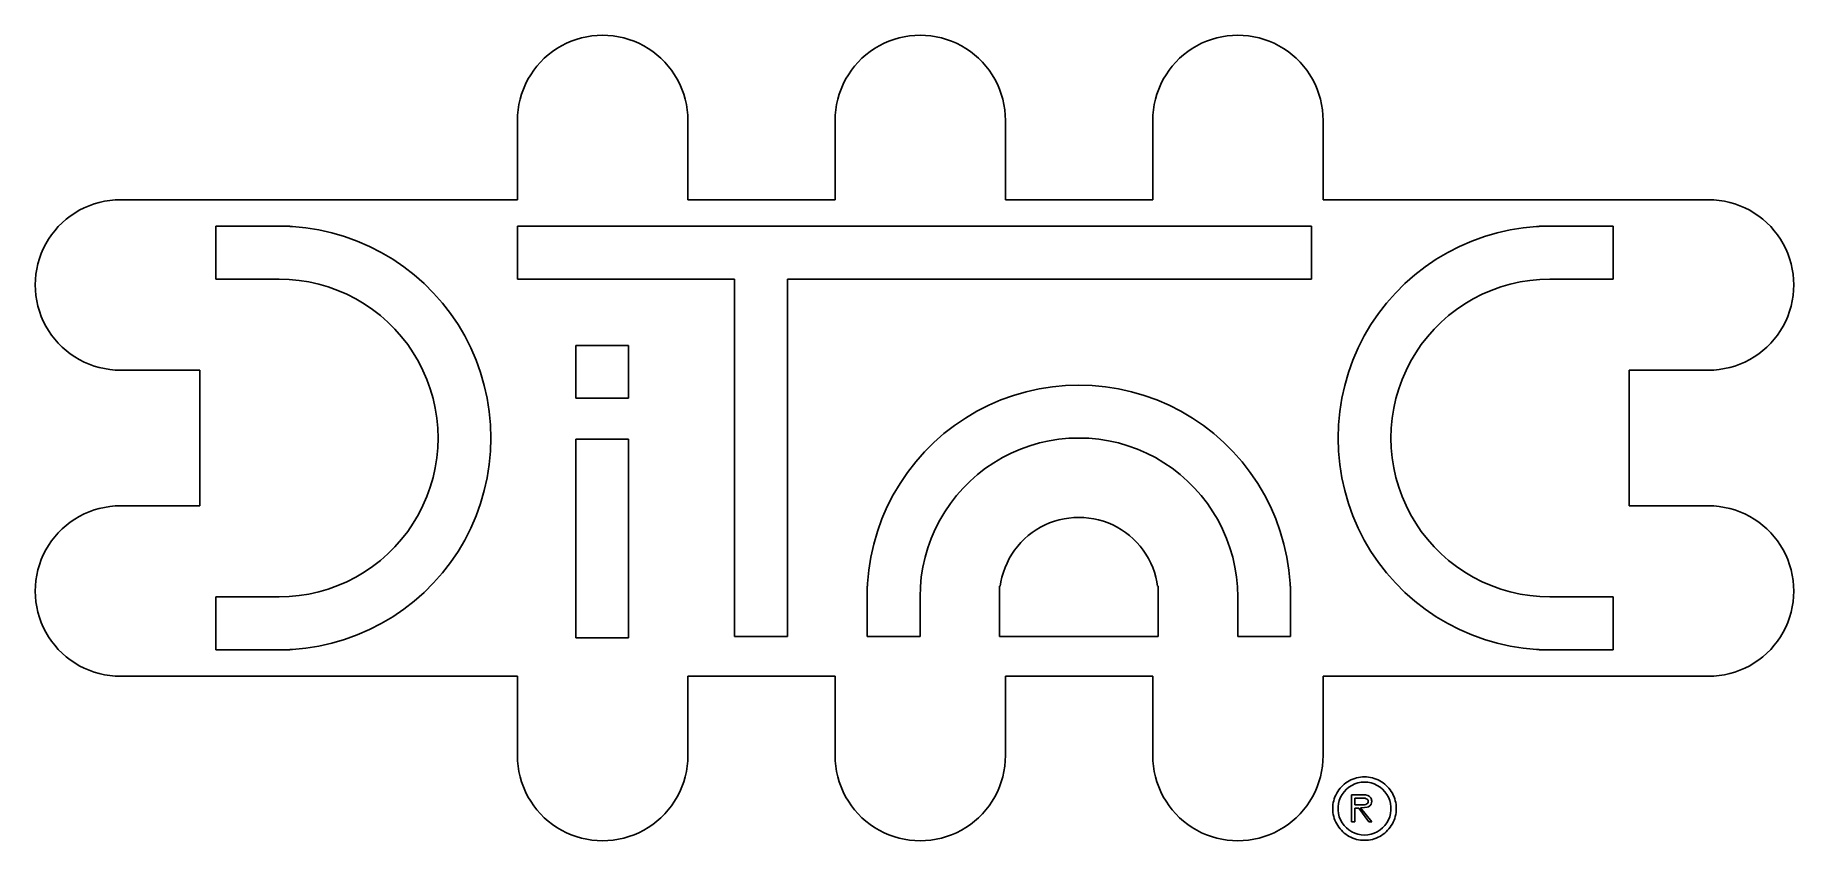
# Model space of a CAD drawing. Header units: metres. Extents: x -16.6 to 16.6, y -7.6 to 7.6.
import ezdxf

# ---------------------------------------------------------------- set-up
doc = ezdxf.new("R2010")
doc.units = ezdxf.units.M

msp = doc.modelspace()

# ---------------------------------------------------------------- linework, layer by layer
for p, q in [((-6.75298, 7.35883), (-6.83659, 7.302)), ((-6.66595, 7.41029), (-6.75298, 7.35883)), ((-6.57587, 7.45619), (-6.66595, 7.41029)), ((-6.48308, 7.49635), (-6.57587, 7.45619)), ((-6.38795, 7.53059), (-6.48308, 7.49635)), ((-6.29086, 7.55881), (-6.38795, 7.53059)), ((-6.1922, 7.58086), (-6.29086, 7.55881)), ((-6.09235, 7.59668), (-6.1922, 7.58086)), ((-5.99168, 7.60619), (-6.09235, 7.59668)), ((-5.89062, 7.60938), (-5.99168, 7.60619)), ((-5.78958, 7.60619), (-5.89062, 7.60938)), ((-5.68892, 7.59668), (-5.78958, 7.60619)), ((-5.58907, 7.58086), (-5.68892, 7.59668)), ((-5.4904, 7.55881), (-5.58907, 7.58086)), ((-5.39331, 7.53059), (-5.4904, 7.55881)), ((-5.29819, 7.49635), (-5.39331, 7.53059)), ((-5.2054, 7.45619), (-5.29819, 7.49635)), ((-5.11531, 7.41029), (-5.2054, 7.45619)), ((-5.02829, 7.35883), (-5.11531, 7.41029)), ((-4.94467, 7.302), (-5.02829, 7.35883)), ((-0.752975, 7.35883), (-0.836594, 7.302)), ((-0.665955, 7.41029), (-0.752975, 7.35883)), ((-0.575867, 7.45619), (-0.665955, 7.41029)), ((-0.483078, 7.49635), (-0.575867, 7.45619)), ((-0.387955, 7.53059), (-0.483078, 7.49635)), ((-0.290863, 7.55881), (-0.387955, 7.53059)), ((-0.1922, 7.58086), (-0.290863, 7.55881)), ((-0.092346, 7.59668), (-0.1922, 7.58086)), ((0.008316, 7.60619), (-0.092346, 7.59668)), ((0.109375, 7.60938), (0.008316, 7.60619)), ((0.210419, 7.60619), (0.109375, 7.60938)), ((0.311081, 7.59668), (0.210419, 7.60619)), ((0.410934, 7.58086), (0.311081, 7.59668)), ((0.509598, 7.55881), (0.410934, 7.58086)), ((0.606689, 7.53059), (0.509598, 7.55881)), ((0.701813, 7.49635), (0.606689, 7.53059)), ((0.794601, 7.45619), (0.701813, 7.49635)), ((0.884689, 7.41029), (0.794601, 7.45619)), ((0.97171, 7.35883), (0.884689, 7.41029)), ((1.05533, 7.302), (0.97171, 7.35883)), ((5.24702, 7.35883), (5.16341, 7.302)), ((5.33405, 7.41029), (5.24702, 7.35883)), ((5.42413, 7.45619), (5.33405, 7.41029)), ((5.51692, 7.49635), (5.42413, 7.45619)), ((5.61205, 7.53059), (5.51692, 7.49635)), ((5.70914, 7.55881), (5.61205, 7.53059)), ((5.8078, 7.58086), (5.70914, 7.55881)), ((5.90765, 7.59668), (5.8078, 7.58086)), ((6.00832, 7.60619), (5.90765, 7.59668)), ((6.10938, 7.60938), (6.00832, 7.60619)), ((6.21042, 7.60619), (6.10938, 7.60938)), ((6.31108, 7.59668), (6.21042, 7.60619)), ((6.41093, 7.58086), (6.31108, 7.59668)), ((6.5096, 7.55881), (6.41093, 7.58086)), ((6.60669, 7.53059), (6.5096, 7.55881)), ((6.70181, 7.49635), (6.60669, 7.53059)), ((6.7946, 7.45619), (6.70181, 7.49635)), ((6.88469, 7.41029), (6.7946, 7.45619)), ((6.97171, 7.35883), (6.88469, 7.41029)), ((7.05533, 7.302), (6.97171, 7.35883)), ((-7.13068, 7.02585), (-7.19264, 6.94595)), ((-7.06381, 7.10168), (-7.13068, 7.02585)), ((-6.99232, 7.17317), (-7.06381, 7.10168)), ((-6.91649, 7.24004), (-6.99232, 7.17317)), ((-6.83659, 7.302), (-6.91649, 7.24004)), ((-4.86478, 7.24004), (-4.94467, 7.302)), ((-4.78894, 7.17317), (-4.86478, 7.24004)), ((-4.71745, 7.10168), (-4.78894, 7.17317)), ((-4.65059, 7.02585), (-4.71745, 7.10168)), ((-4.58862, 6.94595), (-4.65059, 7.02585)), ((-1.13068, 7.02585), (-1.19264, 6.94595)), ((-1.06381, 7.10168), (-1.13068, 7.02585)), ((-0.992325, 7.17317), (-1.06381, 7.10168)), ((-0.916489, 7.24004), (-0.992325, 7.17317)), ((-0.836594, 7.302), (-0.916489, 7.24004)), ((1.13522, 7.24004), (1.05533, 7.302)), ((1.21106, 7.17317), (1.13522, 7.24004)), ((1.28255, 7.10168), (1.21106, 7.17317)), ((1.34941, 7.02585), (1.28255, 7.10168)), ((1.41138, 6.94595), (1.34941, 7.02585)), ((4.86932, 7.02585), (4.80736, 6.94595)), ((4.93619, 7.10168), (4.86932, 7.02585)), ((5.00768, 7.17317), (4.93619, 7.10168)), ((5.08351, 7.24004), (5.00768, 7.17317)), ((5.16341, 7.302), (5.08351, 7.24004)), ((7.13522, 7.24004), (7.05533, 7.302)), ((7.21106, 7.17317), (7.13522, 7.24004)), ((7.28255, 7.10168), (7.21106, 7.17317)), ((7.34941, 7.02585), (7.28255, 7.10168)), ((7.41138, 6.94595), (7.34941, 7.02585)), ((-7.34683, 6.68523), (-7.38699, 6.59244)), ((-7.30093, 6.77531), (-7.34683, 6.68523)), ((-7.24947, 6.86234), (-7.30093, 6.77531)), ((-7.19264, 6.94595), (-7.24947, 6.86234)), ((-4.5318, 6.86234), (-4.58862, 6.94595)), ((-4.48033, 6.77531), (-4.5318, 6.86234)), ((-4.43443, 6.68523), (-4.48033, 6.77531)), ((-4.39427, 6.59244), (-4.43443, 6.68523)), ((-1.34683, 6.68523), (-1.38699, 6.59244)), ((-1.30093, 6.77531), (-1.34683, 6.68523)), ((-1.24947, 6.86234), (-1.30093, 6.77531)), ((-1.19264, 6.94595), (-1.24947, 6.86234)), ((1.4682, 6.86234), (1.41138, 6.94595)), ((1.51967, 6.77531), (1.4682, 6.86234)), ((1.56557, 6.68523), (1.51967, 6.77531)), ((1.60573, 6.59244), (1.56557, 6.68523)), ((4.65317, 6.68523), (4.61301, 6.59244)), ((4.69907, 6.77531), (4.65317, 6.68523)), ((4.75053, 6.86234), (4.69907, 6.77531)), ((4.80736, 6.94595), (4.75053, 6.86234)), ((7.4682, 6.86234), (7.41138, 6.94595)), ((7.51967, 6.77531), (7.4682, 6.86234)), ((7.56557, 6.68523), (7.51967, 6.77531)), ((7.60573, 6.59244), (7.56557, 6.68523)), ((-7.44945, 6.40022), (-7.4715, 6.30156)), ((-7.42123, 6.49731), (-7.44945, 6.40022)), ((-7.38699, 6.59244), (-7.42123, 6.49731)), ((-4.36003, 6.49731), (-4.39427, 6.59244)), ((-4.33182, 6.40022), (-4.36003, 6.49731)), ((-4.30977, 6.30156), (-4.33182, 6.40022)), ((-1.44945, 6.40022), (-1.4715, 6.30156)), ((-1.42123, 6.49731), (-1.44945, 6.40022)), ((-1.38699, 6.59244), (-1.42123, 6.49731)), ((1.63997, 6.49731), (1.60573, 6.59244)), ((1.66818, 6.40022), (1.63997, 6.49731)), ((1.69023, 6.30156), (1.66818, 6.40022)), ((4.55055, 6.40022), (4.5285, 6.30156)), ((4.57877, 6.49731), (4.55055, 6.40022)), ((4.61301, 6.59244), (4.57877, 6.49731)), ((7.63997, 6.49731), (7.60573, 6.59244)), ((7.66818, 6.40022), (7.63997, 6.49731)), ((7.69023, 6.30156), (7.66818, 6.40022)), ((-7.49683, 6.10104), (-7.5, 6)), ((-7.5, 6), (-7.5, 4.5)), ((-7.48732, 6.20171), (-7.49683, 6.10104)), ((-7.4715, 6.30156), (-7.48732, 6.20171)), ((-4.29395, 6.20171), (-4.30977, 6.30156)), ((-4.28444, 6.10104), (-4.29395, 6.20171)), ((-4.28125, 6), (-4.28444, 6.10104)), ((-4.28125, 4.5), (-4.28125, 6)), ((-1.49683, 6.10104), (-1.5, 6)), ((-1.5, 6), (-1.5, 4.5)), ((-1.48732, 6.20171), (-1.49683, 6.10104)), ((-1.4715, 6.30156), (-1.48732, 6.20171)), ((1.70605, 6.20171), (1.69023, 6.30156)), ((1.71556, 6.10104), (1.70605, 6.20171)), ((1.71875, 6), (1.71556, 6.10104)), ((1.71875, 4.5), (1.71875, 6)), ((4.50317, 6.10104), (4.5, 6)), ((4.5, 6), (4.5, 4.5)), ((4.51268, 6.20171), (4.50317, 6.10104)), ((4.5285, 6.30156), (4.51268, 6.20171)), ((7.70605, 6.20171), (7.69023, 6.30156)), ((7.71556, 6.10104), (7.70605, 6.20171)), ((7.71875, 6), (7.71556, 6.10104)), ((7.71875, 4.5), (7.71875, 6)), ((-15.6852, 4.34683), (-15.7753, 4.30093)), ((-15.5924, 4.38699), (-15.6852, 4.34683)), ((-15.4973, 4.42123), (-15.5924, 4.38699)), ((-15.4002, 4.44945), (-15.4973, 4.42123)), ((-15.3016, 4.4715), (-15.4002, 4.44945)), ((-15.2017, 4.48732), (-15.3016, 4.4715)), ((-15.101, 4.49683), (-15.2017, 4.48732)), ((-15, 4.5), (-15.101, 4.49683)), ((-7.5, 4.5), (-15, 4.5)), ((-1.5, 4.5), (-4.28125, 4.5)), ((4.5, 4.5), (1.71875, 4.5)), ((15, 4.5), (7.71875, 4.5)), ((15.101, 4.49683), (15, 4.5)), ((15.2017, 4.48732), (15.101, 4.49683)), ((15.3016, 4.4715), (15.2017, 4.48732)), ((15.4002, 4.44945), (15.3016, 4.4715)), ((15.4973, 4.42123), (15.4002, 4.44945)), ((15.5924, 4.38699), (15.4973, 4.42123)), ((15.6852, 4.34683), (15.5924, 4.38699)), ((15.7753, 4.30093), (15.6852, 4.34683)), ((-16.1732, 3.99232), (-16.24, 3.91649)), ((-16.1017, 4.06381), (-16.1732, 3.99232)), ((-16.0258, 4.13068), (-16.1017, 4.06381)), ((-15.946, 4.19264), (-16.0258, 4.13068)), ((-15.8623, 4.24947), (-15.946, 4.19264)), ((-15.7753, 4.30093), (-15.8623, 4.24947)), ((-13.2, 3), (-13.2, 4)), ((-13.2, 4), (-11.8, 4)), ((-11.8, 4), (-11.8, 3.99371)), ((-11.8, 3.99371), (-11.7488, 3.9921)), ((-11.7488, 3.9921), (-11.4987, 3.96844)), ((-7.5, 3), (-7.5, 4)), ((-7.5, 4), (7.5, 4)), ((7.5, 4), (7.5, 3)), ((11.4987, 3.96844), (11.7488, 3.9921)), ((11.7488, 3.9921), (11.8, 3.99371)), ((11.8, 3.99371), (11.8, 4)), ((11.8, 4), (13.2, 4)), ((13.2, 4), (13.2, 3)), ((15.8623, 4.24947), (15.7753, 4.30093)), ((15.946, 4.19264), (15.8623, 4.24947)), ((16.0258, 4.13068), (15.946, 4.19264)), ((16.1017, 4.06381), (16.0258, 4.13068)), ((16.1732, 3.99232), (16.1017, 4.06381)), ((16.24, 3.91649), (16.1732, 3.99232)), ((-16.4103, 3.66595), (-16.4562, 3.57587)), ((-16.3588, 3.75298), (-16.4103, 3.66595)), ((-16.302, 3.83659), (-16.3588, 3.75298)), ((-16.24, 3.91649), (-16.302, 3.83659)), ((-11.4987, 3.96844), (-11.2505, 3.92914)), ((-11.2505, 3.92914), (-11.0052, 3.87433)), ((-11.0052, 3.87433), (-10.7639, 3.80421)), ((-10.7639, 3.80421), (-10.5275, 3.7191)), ((-10.5275, 3.7191), (-10.2969, 3.61929)), ((10.2969, 3.61929), (10.5275, 3.7191)), ((10.5275, 3.7191), (10.7639, 3.80421)), ((10.7639, 3.80421), (11.0052, 3.87433)), ((11.0052, 3.87433), (11.2505, 3.92914)), ((11.2505, 3.92914), (11.4987, 3.96844)), ((16.302, 3.83659), (16.24, 3.91649)), ((16.3588, 3.75298), (16.302, 3.83659)), ((16.4103, 3.66595), (16.3588, 3.75298)), ((16.4562, 3.57587), (16.4103, 3.66595)), ((-16.5306, 3.38795), (-16.5588, 3.29086)), ((-16.4964, 3.48308), (-16.5306, 3.38795)), ((-16.4562, 3.57587), (-16.4964, 3.48308)), ((-10.2969, 3.61929), (-10.073, 3.50522)), ((-10.073, 3.50522), (-9.8567, 3.3773)), ((-9.8567, 3.3773), (-9.64886, 3.23605)), ((9.64886, 3.23605), (9.8567, 3.3773)), ((9.8567, 3.3773), (10.073, 3.50522)), ((10.073, 3.50522), (10.2969, 3.61929)), ((16.4964, 3.48308), (16.4562, 3.57587)), ((16.5306, 3.38795), (16.4964, 3.48308)), ((16.5588, 3.29086), (16.5306, 3.38795)), ((-16.6062, 2.99168), (-16.6094, 2.89062)), ((-16.5967, 3.09235), (-16.6062, 2.99168)), ((-16.5809, 3.1922), (-16.5967, 3.09235)), ((-16.5588, 3.29086), (-16.5809, 3.1922)), ((-12, 3), (-13.2, 3)), ((-11.8116, 2.99408), (-12, 3)), ((-11.624, 2.97633), (-11.8116, 2.99408)), ((-9.64886, 3.23605), (-9.45032, 3.08205)), ((-9.45032, 3.08205), (-9.26183, 2.91586)), ((-3.39999, 3), (-7.5, 3)), ((-3.39999, -3.75), (-3.39999, 3)), ((7.5, 3), (-2.39999, 3)), ((-2.39999, 3), (-2.39999, -3.75)), ((9.26183, 2.91586), (9.45032, 3.08205)), ((9.45032, 3.08205), (9.64886, 3.23605)), ((11.8116, 2.99408), (11.624, 2.97633)), ((12, 3), (11.8116, 2.99408)), ((13.2, 3), (12, 3)), ((16.5809, 3.1922), (16.5588, 3.29086)), ((16.5967, 3.09235), (16.5809, 3.1922)), ((16.6062, 2.99168), (16.5967, 3.09235)), ((16.6094, 2.89062), (16.6062, 2.99168)), ((-16.6094, 2.89062), (-16.6062, 2.78958)), ((-16.6062, 2.78958), (-16.5967, 2.68892)), ((-16.5967, 2.68892), (-16.5809, 2.58907)), ((-11.4379, 2.94685), (-11.624, 2.97633)), ((-11.2539, 2.90575), (-11.4379, 2.94685)), ((-11.073, 2.85316), (-11.2539, 2.90575)), ((-10.8956, 2.78932), (-11.073, 2.85316)), ((-10.7227, 2.71448), (-10.8956, 2.78932)), ((-10.5547, 2.62891), (-10.7227, 2.71448)), ((-9.26183, 2.91586), (-9.08414, 2.73817)), ((-9.08414, 2.73817), (-8.91795, 2.54968)), ((8.91795, 2.54968), (9.08414, 2.73817)), ((9.08414, 2.73817), (9.26183, 2.91586)), ((10.7227, 2.71448), (10.5547, 2.62891)), ((10.8956, 2.78932), (10.7227, 2.71448)), ((11.073, 2.85316), (10.8956, 2.78932)), ((11.2539, 2.90575), (11.073, 2.85316)), ((11.4379, 2.94685), (11.2539, 2.90575)), ((11.624, 2.97633), (11.4379, 2.94685)), ((16.5809, 2.58907), (16.5967, 2.68892)), ((16.5967, 2.68892), (16.6062, 2.78958)), ((16.6062, 2.78958), (16.6094, 2.89062)), ((-16.5809, 2.58907), (-16.5588, 2.4904)), ((-16.5588, 2.4904), (-16.5306, 2.39331)), ((-16.5306, 2.39331), (-16.4964, 2.29819)), ((-10.3925, 2.53297), (-10.5547, 2.62891)), ((-10.2366, 2.42705), (-10.3925, 2.53297)), ((-10.0877, 2.31154), (-10.2366, 2.42705)), ((-8.91795, 2.54968), (-8.76395, 2.35114)), ((-8.76395, 2.35114), (-8.6227, 2.1433)), ((8.6227, 2.1433), (8.76395, 2.35114)), ((8.76395, 2.35114), (8.91795, 2.54968)), ((10.2366, 2.42705), (10.0877, 2.31154)), ((10.3925, 2.53297), (10.2366, 2.42705)), ((10.5547, 2.62891), (10.3925, 2.53297)), ((16.4964, 2.29819), (16.5306, 2.39331)), ((16.5306, 2.39331), (16.5588, 2.4904)), ((16.5588, 2.4904), (16.5809, 2.58907)), ((-16.4964, 2.29819), (-16.4562, 2.2054)), ((-16.4562, 2.2054), (-16.4103, 2.11531)), ((-16.4103, 2.11531), (-16.3588, 2.02829)), ((-16.3588, 2.02829), (-16.302, 1.94467)), ((-9.94637, 2.1869), (-10.0877, 2.31154)), ((-9.8131, 2.05363), (-9.94637, 2.1869)), ((-9.68846, 1.91226), (-9.8131, 2.05363)), ((-8.6227, 2.1433), (-8.49478, 1.927)), ((8.49478, 1.927), (8.6227, 2.1433)), ((9.8131, 2.05363), (9.68846, 1.91226)), ((9.94637, 2.1869), (9.8131, 2.05363)), ((10.0877, 2.31154), (9.94637, 2.1869)), ((16.302, 1.94467), (16.3588, 2.02829)), ((16.3588, 2.02829), (16.4103, 2.11531)), ((16.4103, 2.11531), (16.4562, 2.2054)), ((16.4562, 2.2054), (16.4964, 2.29819)), ((-16.302, 1.94467), (-16.24, 1.86478)), ((-16.24, 1.86478), (-16.1732, 1.78894)), ((-16.1732, 1.78894), (-16.1017, 1.71745)), ((-16.1017, 1.71745), (-16.0258, 1.65059)), ((-9.57295, 1.76335), (-9.68846, 1.91226)), ((-9.46703, 1.60747), (-9.57295, 1.76335)), ((-8.49478, 1.927), (-8.38071, 1.70311)), ((-8.38071, 1.70311), (-8.2809, 1.47249)), ((-6.39999, 0.75), (-6.39999, 1.75)), ((-6.39999, 1.75), (-5.39999, 1.75)), ((-5.39999, 1.75), (-5.39999, 0.75)), ((8.2809, 1.47249), (8.38071, 1.70311)), ((8.38071, 1.70311), (8.49478, 1.927)), ((9.57295, 1.76335), (9.46703, 1.60747)), ((9.68846, 1.91226), (9.57295, 1.76335)), ((16.0258, 1.65059), (16.1017, 1.71745)), ((16.1017, 1.71745), (16.1732, 1.78894)), ((16.1732, 1.78894), (16.24, 1.86478)), ((16.24, 1.86478), (16.302, 1.94467)), ((-16.0258, 1.65059), (-15.946, 1.58862)), ((-15.946, 1.58862), (-15.8623, 1.5318)), ((-15.8623, 1.5318), (-15.7753, 1.48033)), ((-15.7753, 1.48033), (-15.6852, 1.43443)), ((-15.6852, 1.43443), (-15.5924, 1.39427)), ((-15.5924, 1.39427), (-15.4973, 1.36003)), ((-15.4973, 1.36003), (-15.4002, 1.33182)), ((-15.4002, 1.33182), (-15.3016, 1.30977)), ((-9.37109, 1.44525), (-9.46703, 1.60747)), ((-9.28552, 1.27733), (-9.37109, 1.44525)), ((-8.2809, 1.47249), (-8.19579, 1.23605)), ((8.19579, 1.23605), (8.2809, 1.47249)), ((9.37109, 1.44525), (9.28552, 1.27733)), ((9.46703, 1.60747), (9.37109, 1.44525)), ((15.3016, 1.30977), (15.4002, 1.33182)), ((15.4002, 1.33182), (15.4973, 1.36003)), ((15.4973, 1.36003), (15.5924, 1.39427)), ((15.5924, 1.39427), (15.6852, 1.43443)), ((15.6852, 1.43443), (15.7753, 1.48033)), ((15.7753, 1.48033), (15.8623, 1.5318)), ((15.8623, 1.5318), (15.946, 1.58862)), ((15.946, 1.58862), (16.0258, 1.65059)), ((-15.3016, 1.30977), (-15.2017, 1.29395)), ((-15.2017, 1.29395), (-15.101, 1.28444)), ((-15.101, 1.28444), (-15, 1.28125)), ((-15, 1.28125), (-13.5, 1.28125)), ((-13.5, 1.28125), (-13.5, -1.28125)), ((-9.21068, 1.10437), (-9.28552, 1.27733)), ((-9.14684, 0.927048), (-9.21068, 1.10437)), ((-8.19579, 1.23605), (-8.12567, 0.994751)), ((2.85384, 0.992096), (3.105, 1)), ((3.105, 1), (3.35616, 0.992096)), ((8.12567, 0.994751), (8.19579, 1.23605)), ((9.21068, 1.10437), (9.14684, 0.927048)), ((9.28552, 1.27733), (9.21068, 1.10437)), ((13.5, -1.28125), (13.5, 1.28125)), ((13.5, 1.28125), (15, 1.28125)), ((15, 1.28125), (15.101, 1.28444)), ((15.101, 1.28444), (15.2017, 1.29395)), ((15.2017, 1.29395), (15.3016, 1.30977)), ((-9.09425, 0.746063), (-9.14684, 0.927048)), ((-9.05315, 0.562134), (-9.09425, 0.746063)), ((-8.12567, 0.994751), (-8.07086, 0.749512)), ((-8.07086, 0.749512), (-8.03156, 0.501328)), ((-5.39999, 0.75), (-6.39999, 0.75)), ((1.40189, 0.619293), (1.63251, 0.719101)), ((1.63251, 0.719101), (1.86894, 0.804214)), ((1.86894, 0.804214), (2.11024, 0.874329)), ((2.11024, 0.874329), (2.35548, 0.929138)), ((2.35548, 0.929138), (2.60367, 0.968445)), ((2.60367, 0.968445), (2.85384, 0.992096)), ((3.35616, 0.992096), (3.60632, 0.968445)), ((3.60632, 0.968445), (3.85451, 0.929138)), ((3.85451, 0.929138), (4.09975, 0.874329)), ((4.09975, 0.874329), (4.34105, 0.804214)), ((4.34105, 0.804214), (4.57748, 0.719101)), ((4.57748, 0.719101), (4.80811, 0.619293)), ((8.03156, 0.501328), (8.07086, 0.749512)), ((8.07086, 0.749512), (8.12567, 0.994751)), ((9.09425, 0.746063), (9.05315, 0.562134)), ((9.14684, 0.927048), (9.09425, 0.746063)), ((-9.02367, 0.375992), (-9.05315, 0.562134)), ((-9.00592, 0.18837), (-9.02367, 0.375992)), ((-8.03156, 0.501328), (-8.0079, 0.25116)), ((0.75386, 0.236053), (0.9617, 0.377304)), ((0.9617, 0.377304), (1.17799, 0.505219)), ((1.17799, 0.505219), (1.40189, 0.619293)), ((4.80811, 0.619293), (5.032, 0.505219)), ((5.032, 0.505219), (5.24829, 0.377304)), ((5.24829, 0.377304), (5.45613, 0.236053)), ((8.0079, 0.25116), (8.03156, 0.501328)), ((9.02367, 0.375992), (9.00592, 0.18837)), ((9.05315, 0.562134), (9.02367, 0.375992)), ((-9, 0), (-9.00592, 0.18837)), ((-9.00592, -0.18837), (-9, 0)), ((-8.0079, 0.25116), (-8, 0)), ((-8, 0), (-8.0079, -0.25116)), ((0.366821, -0.084137), (0.555313, 0.082046)), ((0.555313, 0.082046), (0.75386, 0.236053)), ((3.105, 0), (2.91663, -0.00592)), ((3.29337, -0.00592), (3.105, 0)), ((5.45613, 0.236053), (5.65468, 0.082046)), ((5.65468, 0.082046), (5.84317, -0.084137)), ((8, 0), (8.0079, 0.25116)), ((8.0079, -0.25116), (8, 0)), ((9.00592, 0.18837), (9, 0)), ((9, 0), (9.00592, -0.18837)), ((-9.02367, -0.375992), (-9.00592, -0.18837)), ((-8.0079, -0.25116), (-8.03156, -0.501328)), ((-6.39999, -3.77499), (-6.39999, -0.024994)), ((-6.39999, -0.024994), (-5.39999, -0.024994)), ((-5.39999, -0.024994), (-5.39999, -3.77499)), ((0.022949, -0.450317), (0.189133, -0.261826)), ((0.189133, -0.261826), (0.366821, -0.084137)), ((1.82767, -0.285522), (1.65974, -0.371094)), ((2.00063, -0.210678), (1.82767, -0.285522)), ((2.17795, -0.146835), (2.00063, -0.210678)), ((2.35893, -0.094254), (2.17795, -0.146835)), ((2.54286, -0.053146), (2.35893, -0.094254)), ((2.729, -0.023666), (2.54286, -0.053146)), ((2.91663, -0.00592), (2.729, -0.023666)), ((3.48099, -0.023666), (3.29337, -0.00592)), ((3.66713, -0.053146), (3.48099, -0.023666)), ((3.85106, -0.094254), (3.66713, -0.053146)), ((4.03204, -0.146835), (3.85106, -0.094254)), ((4.20937, -0.210678), (4.03204, -0.146835)), ((4.38232, -0.285522), (4.20937, -0.210678)), ((4.55025, -0.371094), (4.38232, -0.285522)), ((5.84317, -0.084137), (6.02086, -0.261826)), ((6.02086, -0.261826), (6.18704, -0.450317)), ((8.03156, -0.501328), (8.0079, -0.25116)), ((9.00592, -0.18837), (9.02367, -0.375992)), ((-9.09425, -0.746063), (-9.05315, -0.562134)), ((-9.05315, -0.562134), (-9.02367, -0.375992)), ((-8.03156, -0.501328), (-8.07086, -0.749512)), ((-0.272293, -0.856705), (-0.131042, -0.648865)), ((-0.131042, -0.648865), (0.022949, -0.450317)), ((1.34164, -0.572952), (1.19273, -0.688461)), ((1.49753, -0.467026), (1.34164, -0.572952)), ((1.65974, -0.371094), (1.49753, -0.467026)), ((4.71246, -0.467026), (4.55025, -0.371094)), ((4.86835, -0.572952), (4.71246, -0.467026)), ((5.01726, -0.688461), (4.86835, -0.572952)), ((6.18704, -0.450317), (6.34105, -0.648865)), ((6.34105, -0.648865), (6.4823, -0.856705)), ((8.07086, -0.749512), (8.03156, -0.501328)), ((9.02367, -0.375992), (9.05315, -0.562134)), ((9.05315, -0.562134), (9.09425, -0.746063)), ((-9.21068, -1.10437), (-9.14684, -0.927048)), ((-9.14684, -0.927048), (-9.09425, -0.746063)), ((-8.12567, -0.994751), (-8.19579, -1.23605)), ((-8.07086, -0.749512), (-8.12567, -0.994751)), ((-0.400208, -1.07298), (-0.272293, -0.856705)), ((0.918091, -0.946365), (0.793457, -1.08772)), ((1.05136, -0.813095), (0.918091, -0.946365)), ((1.19273, -0.688461), (1.05136, -0.813095)), ((5.15863, -0.813095), (5.01726, -0.688461)), ((5.2919, -0.946365), (5.15863, -0.813095)), ((5.41653, -1.08774), (5.2919, -0.946365)), ((6.4823, -0.856705), (6.61021, -1.073)), ((8.12567, -0.994751), (8.07086, -0.749512)), ((8.19579, -1.23605), (8.12567, -0.994751)), ((9.09425, -0.746063), (9.14684, -0.927048)), ((9.14684, -0.927048), (9.21068, -1.10437)), ((-15.3016, -1.30977), (-15.4002, -1.33182)), ((-15.2017, -1.29395), (-15.3016, -1.30977)), ((-15.101, -1.28444), (-15.2017, -1.29395)), ((-15, -1.28125), (-15.101, -1.28444)), ((-13.5, -1.28125), (-15, -1.28125)), ((-9.37109, -1.44525), (-9.28552, -1.27733)), ((-9.28552, -1.27733), (-9.21068, -1.10437)), ((-8.19579, -1.23605), (-8.2809, -1.47249)), ((-0.61409, -1.5275), (-0.514282, -1.29688)), ((-0.514282, -1.29688), (-0.400208, -1.07298)), ((0.677948, -1.23663), (0.572021, -1.39252)), ((0.793457, -1.08772), (0.677948, -1.23663)), ((5.53204, -1.23665), (5.41653, -1.08774)), ((5.63797, -1.39253), (5.53204, -1.23665)), ((6.61021, -1.073), (6.72429, -1.29689)), ((6.72429, -1.29689), (6.8241, -1.52751)), ((8.2809, -1.47249), (8.19579, -1.23605)), ((9.21068, -1.10437), (9.28552, -1.27733)), ((9.28552, -1.27733), (9.37109, -1.44525)), ((15, -1.28125), (13.5, -1.28125)), ((15.101, -1.28444), (15, -1.28125)), ((15.2017, -1.29395), (15.101, -1.28444)), ((15.3016, -1.30977), (15.2017, -1.29395)), ((15.4002, -1.33182), (15.3016, -1.30977)), ((-16.0258, -1.65059), (-16.1017, -1.71745)), ((-15.946, -1.58862), (-16.0258, -1.65059)), ((-15.8623, -1.5318), (-15.946, -1.58862)), ((-15.7753, -1.48033), (-15.8623, -1.5318)), ((-15.6852, -1.43443), (-15.7753, -1.48033)), ((-15.5924, -1.39427), (-15.6852, -1.43443)), ((-15.4973, -1.36003), (-15.5924, -1.39427)), ((-15.4002, -1.33182), (-15.4973, -1.36003)), ((-9.57295, -1.76335), (-9.46703, -1.60747)), ((-9.46703, -1.60747), (-9.37109, -1.44525)), ((-8.2809, -1.47249), (-8.38071, -1.70311)), ((-0.699203, -1.76393), (-0.61409, -1.5275)), ((0.476089, -1.55473), (0.390518, -1.72266)), ((0.572021, -1.39252), (0.476089, -1.55473)), ((2.38237, -1.68555), (2.46634, -1.64276)), ((2.46634, -1.64276), (2.55281, -1.60535)), ((2.55281, -1.60535), (2.64148, -1.57343)), ((2.64148, -1.57343), (2.73196, -1.54713)), ((2.73196, -1.54713), (2.82393, -1.52658)), ((2.82393, -1.52658), (2.91701, -1.51184)), ((2.91701, -1.51184), (3.01082, -1.50296)), ((3.01082, -1.50296), (3.105, -1.5)), ((3.105, -1.5), (3.19917, -1.50296)), ((3.19917, -1.50296), (3.29298, -1.51184)), ((3.29298, -1.51184), (3.38606, -1.52658)), ((3.38606, -1.52658), (3.47803, -1.54713)), ((3.47803, -1.54713), (3.56851, -1.57343)), ((3.56851, -1.57343), (3.65718, -1.60535)), ((3.65718, -1.60535), (3.74365, -1.64276)), ((3.74365, -1.64276), (3.82762, -1.68555)), ((5.7339, -1.55475), (5.63797, -1.39253)), ((5.81947, -1.72267), (5.7339, -1.55475)), ((6.8241, -1.52751), (6.90921, -1.76395)), ((8.38071, -1.70311), (8.2809, -1.47249)), ((9.37109, -1.44525), (9.46703, -1.60747)), ((9.46703, -1.60747), (9.57295, -1.76335)), ((15.4973, -1.36003), (15.4002, -1.33182)), ((15.5924, -1.39427), (15.4973, -1.36003)), ((15.6852, -1.43443), (15.5924, -1.39427)), ((15.7753, -1.48033), (15.6852, -1.43443)), ((15.8623, -1.5318), (15.7753, -1.48033)), ((15.946, -1.58862), (15.8623, -1.5318)), ((16.0258, -1.65059), (15.946, -1.58862)), ((16.1017, -1.71745), (16.0258, -1.65059)), ((-16.302, -1.94467), (-16.3588, -2.02829)), ((-16.24, -1.86478), (-16.302, -1.94467)), ((-16.1732, -1.78894), (-16.24, -1.86478)), ((-16.1017, -1.71745), (-16.1732, -1.78894)), ((-9.8131, -2.05363), (-9.68846, -1.91226)), ((-9.68846, -1.91226), (-9.57295, -1.76335)), ((-8.49478, -1.927), (-8.6227, -2.1433)), ((-8.38071, -1.70311), (-8.49478, -1.927)), ((-0.769318, -2.00525), (-0.699203, -1.76393)), ((0.315674, -1.89561), (0.251831, -2.07295)), ((0.390518, -1.72266), (0.315674, -1.89561)), ((1.94923, -2.04387), (2.01155, -1.97319)), ((2.01155, -1.97319), (2.07819, -1.90656)), ((2.07819, -1.90656), (2.14886, -1.84424)), ((2.14886, -1.84424), (2.22333, -1.78648)), ((2.22333, -1.78648), (2.30127, -1.73352)), ((2.30127, -1.73352), (2.38237, -1.68555)), ((3.82762, -1.68555), (3.90872, -1.73352)), ((3.90872, -1.73352), (3.98666, -1.78648)), ((3.98666, -1.78648), (4.06113, -1.84424)), ((4.06113, -1.84424), (4.13181, -1.90656)), ((4.13181, -1.90656), (4.19844, -1.97319)), ((4.19844, -1.97319), (4.26076, -2.04387)), ((5.89432, -1.89563), (5.81947, -1.72267)), ((5.95816, -2.07295), (5.89432, -1.89563)), ((6.90921, -1.76395), (6.97932, -2.00525)), ((8.49478, -1.927), (8.38071, -1.70311)), ((8.6227, -2.1433), (8.49478, -1.927)), ((9.57295, -1.76335), (9.68846, -1.91226)), ((9.68846, -1.91226), (9.8131, -2.05363)), ((16.1732, -1.78894), (16.1017, -1.71745)), ((16.24, -1.86478), (16.1732, -1.78894)), ((16.302, -1.94467), (16.24, -1.86478)), ((16.3588, -2.02829), (16.302, -1.94467)), ((-16.4964, -2.29819), (-16.5306, -2.39331)), ((-16.4562, -2.2054), (-16.4964, -2.29819)), ((-16.4103, -2.11531), (-16.4562, -2.2054)), ((-16.3588, -2.02829), (-16.4103, -2.11531)), ((-10.2366, -2.42705), (-10.0877, -2.31154)), ((-10.0877, -2.31154), (-9.94637, -2.1869)), ((-9.94637, -2.1869), (-9.8131, -2.05363)), ((-8.6227, -2.1433), (-8.76395, -2.35114)), ((-0.863434, -2.49867), (-0.824127, -2.25049)), ((-0.824127, -2.25049), (-0.769318, -2.00525)), ((0.199249, -2.25394), (0.158142, -2.43787)), ((0.251831, -2.07295), (0.199249, -2.25394)), ((1.74776, -2.36134), (1.79054, -2.27737)), ((1.79054, -2.27737), (1.83852, -2.19627)), ((1.83852, -2.19627), (1.89148, -2.11833)), ((1.89148, -2.11833), (1.94923, -2.04387)), ((4.26076, -2.04387), (4.31851, -2.11833)), ((4.31851, -2.11833), (4.37148, -2.19627)), ((4.37148, -2.19627), (4.41945, -2.27737)), ((4.41945, -2.27737), (4.46223, -2.36134)), ((6.01074, -2.25394), (5.95816, -2.07295)), ((6.05185, -2.43787), (6.01074, -2.25394)), ((6.97932, -2.00525), (7.03413, -2.25049)), ((7.03413, -2.25049), (7.07344, -2.49867)), ((8.76395, -2.35114), (8.6227, -2.1433)), ((9.8131, -2.05363), (9.94637, -2.1869)), ((9.94637, -2.1869), (10.0877, -2.31154)), ((10.0877, -2.31154), (10.2366, -2.42705)), ((16.4103, -2.11531), (16.3588, -2.02829)), ((16.4562, -2.2054), (16.4103, -2.11531)), ((16.4964, -2.29819), (16.4562, -2.2054)), ((16.5306, -2.39331), (16.4964, -2.29819)), ((-16.5809, -2.58907), (-16.5967, -2.68892)), ((-16.5588, -2.4904), (-16.5809, -2.58907)), ((-16.5306, -2.39331), (-16.5588, -2.4904)), ((-10.7227, -2.71448), (-10.5547, -2.62891)), ((-10.5547, -2.62891), (-10.3925, -2.53297)), ((-10.3925, -2.53297), (-10.2366, -2.42705)), ((-8.91795, -2.54968), (-9.08414, -2.73817)), ((-8.76395, -2.35114), (-8.91795, -2.54968)), ((-0.887085, -2.74884), (-0.863434, -2.49867)), ((0.128662, -2.62401), (0.110916, -2.81163)), ((0.158142, -2.43787), (0.128662, -2.62401)), ((1.63158, -2.71893), (1.65213, -2.62697)), ((1.65213, -2.62697), (1.67842, -2.53648)), ((1.67842, -2.53648), (1.71034, -2.44781)), ((1.71034, -2.44781), (1.74776, -2.36134)), ((4.46223, -2.36134), (4.49965, -2.44781)), ((4.49965, -2.44781), (4.53157, -2.53648)), ((4.53157, -2.53648), (4.55786, -2.62697)), ((4.55786, -2.62697), (4.57841, -2.71893)), ((6.08133, -2.62401), (6.05185, -2.43787)), ((6.09908, -2.81163), (6.08133, -2.62401)), ((7.07344, -2.49867), (7.09709, -2.74884)), ((8.91795, -2.54968), (8.76395, -2.35114)), ((9.08414, -2.73817), (8.91795, -2.54968)), ((10.2366, -2.42705), (10.3925, -2.53297)), ((10.3925, -2.53297), (10.5547, -2.62891)), ((10.5547, -2.62891), (10.7227, -2.71448)), ((16.5588, -2.4904), (16.5306, -2.39331)), ((16.5809, -2.58907), (16.5588, -2.4904)), ((16.5967, -2.68892), (16.5809, -2.58907)), ((-16.6062, -2.78958), (-16.6094, -2.89062)), ((-16.6094, -2.89062), (-16.6062, -2.99168)), ((-16.5967, -2.68892), (-16.6062, -2.78958)), ((-11.8116, -2.99408), (-11.624, -2.97633)), ((-11.624, -2.97633), (-11.4379, -2.94685)), ((-11.4379, -2.94685), (-11.2539, -2.90575)), ((-11.2539, -2.90575), (-11.073, -2.85316)), ((-11.073, -2.85316), (-10.8956, -2.78932)), ((-10.8956, -2.78932), (-10.7227, -2.71448)), ((-9.26183, -2.91586), (-9.45032, -3.08205)), ((-9.08414, -2.73817), (-9.26183, -2.91586)), ((-0.894989, -3.75), (-0.894989, -2.79999)), ((-0.894989, -2.79999), (-0.888702, -2.79999)), ((-0.888702, -2.79999), (-0.887085, -2.74884)), ((0.110916, -2.81163), (0.104996, -3)), ((1.605, -3.75), (1.605, -2.8)), ((1.605, -2.8), (1.61874, -2.8)), ((1.61874, -2.8), (1.63158, -2.71893)), ((4.57841, -2.71893), (4.59125, -2.8)), ((4.59125, -2.8), (4.605, -2.8)), ((4.605, -2.8), (4.605, -3.75)), ((6.105, -3), (6.09908, -2.81163)), ((7.09709, -2.74884), (7.09871, -2.8)), ((7.09871, -2.8), (7.105, -2.8)), ((7.105, -2.8), (7.105, -3.75)), ((9.26183, -2.91586), (9.08414, -2.73817)), ((9.45032, -3.08205), (9.26183, -2.91586)), ((10.7227, -2.71448), (10.8956, -2.78932)), ((10.8956, -2.78932), (11.073, -2.85316)), ((11.073, -2.85316), (11.2539, -2.90575)), ((11.2539, -2.90575), (11.4379, -2.94685)), ((11.4379, -2.94685), (11.624, -2.97633)), ((11.624, -2.97633), (11.8116, -2.99408)), ((16.6062, -2.78958), (16.5967, -2.68892)), ((16.6094, -2.89062), (16.6062, -2.78958)), ((16.6062, -2.99168), (16.6094, -2.89062)), ((-16.6062, -2.99168), (-16.5967, -3.09235)), ((-16.5967, -3.09235), (-16.5809, -3.1922)), ((-16.5809, -3.1922), (-16.5588, -3.29086)), ((-16.5588, -3.29086), (-16.5306, -3.38795)), ((-13.2, -4), (-13.2, -3)), ((-13.2, -3), (-12, -3)), ((-12, -3), (-11.8116, -2.99408)), ((-9.64886, -3.23605), (-9.8567, -3.3773)), ((-9.45032, -3.08205), (-9.64886, -3.23605)), ((0.104996, -3), (0.104996, -3.75)), ((6.105, -3.75), (6.105, -3)), ((9.64886, -3.23605), (9.45032, -3.08205)), ((9.8567, -3.3773), (9.64886, -3.23605)), ((11.8116, -2.99408), (12, -3)), ((12, -3), (13.2, -3)), ((13.2, -3), (13.2, -4)), ((16.5306, -3.38795), (16.5588, -3.29086)), ((16.5588, -3.29086), (16.5809, -3.1922)), ((16.5809, -3.1922), (16.5967, -3.09235)), ((16.5967, -3.09235), (16.6062, -2.99168)), ((-16.5306, -3.38795), (-16.4964, -3.48308)), ((-16.4964, -3.48308), (-16.4562, -3.57587)), ((-16.4562, -3.57587), (-16.4103, -3.66595)), ((-10.2969, -3.61929), (-10.5275, -3.7191)), ((-10.073, -3.50522), (-10.2969, -3.61929)), ((-9.8567, -3.3773), (-10.073, -3.50522)), ((10.073, -3.50522), (9.8567, -3.3773)), ((10.2969, -3.61929), (10.073, -3.50522)), ((10.5275, -3.7191), (10.2969, -3.61929)), ((16.4103, -3.66595), (16.4562, -3.57587)), ((16.4562, -3.57587), (16.4964, -3.48308)), ((16.4964, -3.48308), (16.5306, -3.38795)), ((-16.4103, -3.66595), (-16.3588, -3.75298)), ((-16.3588, -3.75298), (-16.302, -3.83659)), ((-16.302, -3.83659), (-16.24, -3.91649)), ((-16.24, -3.91649), (-16.1732, -3.99232)), ((-11.4987, -3.96844), (-11.7488, -3.9921)), ((-11.2505, -3.92914), (-11.4987, -3.96844)), ((-11.0052, -3.87433), (-11.2505, -3.92914)), ((-10.7639, -3.80421), (-11.0052, -3.87433)), ((-10.5275, -3.7191), (-10.7639, -3.80421)), ((-5.39999, -3.77499), (-6.39999, -3.77499)), ((-2.39999, -3.75), (-3.39999, -3.75)), ((0.104996, -3.75), (-0.894989, -3.75)), ((4.605, -3.75), (1.605, -3.75)), ((7.105, -3.75), (6.105, -3.75)), ((10.7639, -3.80421), (10.5275, -3.7191)), ((11.0052, -3.87433), (10.7639, -3.80421)), ((11.2505, -3.92914), (11.0052, -3.87433)), ((11.4987, -3.96844), (11.2505, -3.92914)), ((11.7488, -3.9921), (11.4987, -3.96844)), ((16.1732, -3.99232), (16.24, -3.91649)), ((16.24, -3.91649), (16.302, -3.83659)), ((16.302, -3.83659), (16.3588, -3.75298)), ((16.3588, -3.75298), (16.4103, -3.66595)), ((-16.1732, -3.99232), (-16.1017, -4.06381)), ((-16.1017, -4.06381), (-16.0258, -4.13068)), ((-16.0258, -4.13068), (-15.946, -4.19264)), ((-15.946, -4.19264), (-15.8623, -4.24947)), ((-15.8623, -4.24947), (-15.7753, -4.30093)), ((-15.7753, -4.30093), (-15.6852, -4.34683)), ((-11.8, -4), (-13.2, -4)), ((-11.7488, -3.9921), (-11.8, -3.99371)), ((-11.8, -3.99371), (-11.8, -4)), ((11.8, -3.99371), (11.7488, -3.9921)), ((11.8, -4), (11.8, -3.99371)), ((13.2, -4), (11.8, -4)), ((15.6852, -4.34683), (15.7753, -4.30093)), ((15.7753, -4.30093), (15.8623, -4.24947)), ((15.8623, -4.24947), (15.946, -4.19264)), ((15.946, -4.19264), (16.0258, -4.13068)), ((16.0258, -4.13068), (16.1017, -4.06381)), ((16.1017, -4.06381), (16.1732, -3.99232)), ((-15.6852, -4.34683), (-15.5924, -4.38699)), ((-15.5924, -4.38699), (-15.4973, -4.42123)), ((-15.4973, -4.42123), (-15.4002, -4.44945)), ((-15.4002, -4.44945), (-15.3016, -4.4715)), ((-15.3016, -4.4715), (-15.2017, -4.48732)), ((-15.2017, -4.48732), (-15.101, -4.49683)), ((-15.101, -4.49683), (-15, -4.5)), ((-15, -4.5), (-7.5, -4.5)), ((-7.5, -4.5), (-7.5, -6)), ((-4.28125, -6), (-4.28125, -4.5)), ((-4.28125, -4.5), (-1.5, -4.5)), ((-1.5, -4.5), (-1.5, -6)), ((1.71875, -6), (1.71875, -4.5)), ((1.71875, -4.5), (4.5, -4.5)), ((4.5, -4.5), (4.5, -6)), ((7.71875, -6), (7.71875, -4.5)), ((7.71875, -4.5), (15, -4.5)), ((15, -4.5), (15.101, -4.49683)), ((15.101, -4.49683), (15.2017, -4.48732)), ((15.2017, -4.48732), (15.3016, -4.4715)), ((15.3016, -4.4715), (15.4002, -4.44945)), ((15.4002, -4.44945), (15.4973, -4.42123)), ((15.4973, -4.42123), (15.5924, -4.38699)), ((15.5924, -4.38699), (15.6852, -4.34683)), ((-7.5, -6), (-7.49683, -6.10104)), ((-7.49683, -6.10104), (-7.48732, -6.20171)), ((-7.48732, -6.20171), (-7.4715, -6.30156)), ((-7.4715, -6.30156), (-7.44945, -6.40022)), ((-4.33182, -6.40022), (-4.30977, -6.30156)), ((-4.30977, -6.30156), (-4.29395, -6.20171)), ((-4.29395, -6.20171), (-4.28444, -6.10104)), ((-4.28444, -6.10104), (-4.28125, -6)), ((-1.5, -6), (-1.49683, -6.10104)), ((-1.49683, -6.10104), (-1.48732, -6.20171)), ((-1.48732, -6.20171), (-1.4715, -6.30156)), ((-1.4715, -6.30156), (-1.44945, -6.40022)), ((1.66818, -6.40022), (1.69023, -6.30156)), ((1.69023, -6.30156), (1.70605, -6.20171)), ((1.70605, -6.20171), (1.71556, -6.10104)), ((1.71556, -6.10104), (1.71875, -6)), ((4.5, -6), (4.50317, -6.10104)), ((4.50317, -6.10104), (4.51268, -6.20171)), ((4.51268, -6.20171), (4.5285, -6.30156)), ((4.5285, -6.30156), (4.55055, -6.40022)), ((7.66818, -6.40022), (7.69023, -6.30156)), ((7.69023, -6.30156), (7.70605, -6.20171)), ((7.70605, -6.20171), (7.71556, -6.10104)), ((7.71556, -6.10104), (7.71875, -6)), ((-7.44945, -6.40022), (-7.42123, -6.49731)), ((-7.42123, -6.49731), (-7.38699, -6.59244)), ((-7.38699, -6.59244), (-7.34683, -6.68523)), ((-4.43443, -6.68523), (-4.39427, -6.59244)), ((-4.39427, -6.59244), (-4.36003, -6.49731)), ((-4.36003, -6.49731), (-4.33182, -6.40022)), ((-1.44945, -6.40022), (-1.42123, -6.49731)), ((-1.42123, -6.49731), (-1.38699, -6.59244)), ((-1.38699, -6.59244), (-1.34683, -6.68523)), ((1.56557, -6.68523), (1.60573, -6.59244)), ((1.60573, -6.59244), (1.63997, -6.49731)), ((1.63997, -6.49731), (1.66818, -6.40022)), ((4.55055, -6.40022), (4.57877, -6.49731)), ((4.57877, -6.49731), (4.61301, -6.59244)), ((4.61301, -6.59244), (4.65317, -6.68523)), ((7.56557, -6.68523), (7.60573, -6.59244)), ((7.60573, -6.59244), (7.63997, -6.49731)), ((7.63997, -6.49731), (7.66818, -6.40022)), ((8.0377, -6.61755), (8.0146, -6.64734)), ((8.06262, -6.58928), (8.0377, -6.61755)), ((8.08928, -6.56262), (8.06262, -6.58928)), ((8.11755, -6.5377), (8.08928, -6.56262)), ((8.11475, -6.68129), (8.15773, -6.63553)), ((8.14734, -6.5146), (8.11755, -6.5377)), ((8.17851, -6.49341), (8.14734, -6.5146)), ((8.15773, -6.63553), (8.20612, -6.5955)), ((8.21095, -6.47423), (8.17851, -6.49341)), ((8.20612, -6.5955), (8.25912, -6.56186)), ((8.24454, -6.45711), (8.21095, -6.47423)), ((8.27913, -6.44214), (8.24454, -6.45711)), ((8.25912, -6.56186), (8.31595, -6.53513)), ((8.31459, -6.42937), (8.27913, -6.44214)), ((8.3508, -6.41885), (8.31459, -6.42937)), ((8.31595, -6.53513), (8.37566, -6.51572)), ((8.38757, -6.41063), (8.3508, -6.41885)), ((8.37566, -6.51572), (8.43735, -6.50395)), ((8.4248, -6.40474), (8.38757, -6.41063)), ((8.46233, -6.40118), (8.4248, -6.40474)), ((8.43735, -6.50395), (8.5, -6.5)), ((8.5, -6.40001), (8.46233, -6.40118)), ((8.53767, -6.40118), (8.5, -6.40001)), ((8.5, -6.5), (8.56265, -6.50395)), ((8.5752, -6.40474), (8.53767, -6.40118)), ((8.56265, -6.50395), (8.62434, -6.51572)), ((8.61243, -6.41063), (8.5752, -6.40474)), ((8.6492, -6.41885), (8.61243, -6.41063)), ((8.62434, -6.51572), (8.68405, -6.53513)), ((8.68541, -6.42937), (8.6492, -6.41885)), ((8.68405, -6.53513), (8.74088, -6.56186)), ((8.72087, -6.44214), (8.68541, -6.42937)), ((8.75546, -6.45711), (8.72087, -6.44214)), ((8.74088, -6.56186), (8.79388, -6.5955)), ((8.78905, -6.47423), (8.75546, -6.45711)), ((8.82149, -6.49341), (8.78905, -6.47423)), ((8.79388, -6.5955), (8.84227, -6.63553)), ((8.85266, -6.5146), (8.82149, -6.49341)), ((8.84227, -6.63553), (8.88525, -6.68129)), ((8.88245, -6.5377), (8.85266, -6.5146)), ((8.91072, -6.56262), (8.88245, -6.5377)), ((8.93738, -6.58928), (8.91072, -6.56262)), ((8.9623, -6.61755), (8.93738, -6.58928)), ((8.9854, -6.64734), (8.9623, -6.61755)), ((-7.34683, -6.68523), (-7.30093, -6.77531)), ((-7.30093, -6.77531), (-7.24947, -6.86234)), ((-7.24947, -6.86234), (-7.19264, -6.94595)), ((-7.19264, -6.94595), (-7.13068, -7.02585)), ((-4.65059, -7.02585), (-4.58862, -6.94595)), ((-4.58862, -6.94595), (-4.5318, -6.86234)), ((-4.5318, -6.86234), (-4.48033, -6.77531)), ((-4.48033, -6.77531), (-4.43443, -6.68523)), ((-1.34683, -6.68523), (-1.30093, -6.77531)), ((-1.30093, -6.77531), (-1.24947, -6.86234)), ((-1.24947, -6.86234), (-1.19264, -6.94595)), ((-1.19264, -6.94595), (-1.13068, -7.02585)), ((1.34941, -7.02585), (1.41138, -6.94595)), ((1.41138, -6.94595), (1.4682, -6.86234)), ((1.4682, -6.86234), (1.51967, -6.77531)), ((1.51967, -6.77531), (1.56557, -6.68523)), ((4.65317, -6.68523), (4.69907, -6.77531)), ((4.69907, -6.77531), (4.75053, -6.86234)), ((4.75053, -6.86234), (4.80736, -6.94595)), ((4.80736, -6.94595), (4.86932, -7.02585)), ((7.34941, -7.02585), (7.41138, -6.94595)), ((7.41138, -6.94595), (7.4682, -6.86234)), ((7.4682, -6.86234), (7.51967, -6.77531)), ((7.51967, -6.77531), (7.56557, -6.68523)), ((7.90118, -6.96233), (7.90001, -7)), ((7.90474, -6.9248), (7.90118, -6.96233)), ((7.91063, -6.88757), (7.90474, -6.9248)), ((7.91885, -6.8508), (7.91063, -6.88757)), ((7.92937, -6.81459), (7.91885, -6.8508)), ((7.94214, -6.77913), (7.92937, -6.81459)), ((7.95711, -6.74454), (7.94214, -6.77913)), ((7.97423, -6.71095), (7.95711, -6.74454)), ((7.99341, -6.67851), (7.97423, -6.71095)), ((8.0146, -6.64734), (7.99341, -6.67851)), ((8.00099, -6.96861), (8.00887, -6.90631)), ((8.00099, -7.03139), (8.00099, -6.96861)), ((8.00887, -6.90631), (8.02448, -6.8455)), ((8.02448, -6.8455), (8.04759, -6.78712)), ((8.04759, -6.78712), (8.07785, -6.7321)), ((8.07785, -6.7321), (8.11475, -6.68129)), ((8.49652, -6.73901), (8.25195, -6.73801)), ((8.25195, -6.73801), (8.25195, -7.25)), ((8.31596, -6.93001), (8.31596, -6.802)), ((8.31596, -6.802), (8.48108, -6.80244)), ((8.46796, -6.93001), (8.31596, -6.93001)), ((8.5004, -6.92778), (8.46796, -6.93001)), ((8.48108, -6.80244), (8.50995, -6.80602)), ((8.51984, -6.742), (8.49652, -6.73901)), ((8.5265, -6.92123), (8.5004, -6.92778)), ((8.50995, -6.80602), (8.53351, -6.81313)), ((8.5605, -6.75323), (8.51984, -6.742)), ((8.54695, -6.91101), (8.5265, -6.92123)), ((8.53351, -6.81313), (8.5515, -6.82323)), ((8.56117, -6.89767), (8.54695, -6.91101)), ((8.54727, -6.97623), (8.57295, -6.96901)), ((8.5515, -6.82323), (8.56395, -6.83701)), ((8.57784, -6.76123), (8.5605, -6.75323)), ((8.56927, -6.88179), (8.56117, -6.89767)), ((8.56395, -6.83701), (8.56839, -6.84489)), ((8.56839, -6.84489), (8.57195, -6.86401)), ((8.57195, -6.86401), (8.56927, -6.88179)), ((8.57295, -6.96901), (8.59872, -6.95123)), ((8.59294, -6.77101), (8.57784, -6.76123)), ((8.60583, -6.78256), (8.59294, -6.77101)), ((8.59872, -6.95123), (8.60895, -6.94101)), ((8.6165, -6.7959), (8.60583, -6.78256)), ((8.60895, -6.94101), (8.62405, -6.91701)), ((8.62494, -6.811), (8.6165, -6.7959)), ((8.62405, -6.91701), (8.63283, -6.89012)), ((8.63106, -6.82701), (8.62494, -6.811)), ((8.63472, -6.84435), (8.63106, -6.82701)), ((8.63283, -6.89012), (8.63594, -6.86301)), ((8.63594, -6.86301), (8.63472, -6.84435)), ((8.88525, -6.68129), (8.92215, -6.7321)), ((8.92215, -6.7321), (8.95241, -6.78712)), ((8.95241, -6.78712), (8.97552, -6.8455)), ((8.97552, -6.8455), (8.99113, -6.90631)), ((9.00659, -6.67851), (8.9854, -6.64734)), ((8.99113, -6.90631), (8.99901, -6.96861)), ((8.99901, -6.96861), (8.99901, -7.03139)), ((9.02577, -6.71095), (9.00659, -6.67851)), ((9.04289, -6.74454), (9.02577, -6.71095)), ((9.05786, -6.77913), (9.04289, -6.74454)), ((9.07063, -6.81459), (9.05786, -6.77913)), ((9.08115, -6.8508), (9.07063, -6.81459)), ((9.08937, -6.88757), (9.08115, -6.8508)), ((9.09526, -6.9248), (9.08937, -6.88757)), ((9.09882, -6.96233), (9.09526, -6.9248)), ((9.09999, -7), (9.09882, -6.96233)), ((-7.13068, -7.02585), (-7.06381, -7.10168)), ((-7.06381, -7.10168), (-6.99232, -7.17317)), ((-6.99232, -7.17317), (-6.91649, -7.24004)), ((-6.91649, -7.24004), (-6.83659, -7.302)), ((-6.83659, -7.302), (-6.75298, -7.35883)), ((-5.02829, -7.35883), (-4.94467, -7.302)), ((-4.94467, -7.302), (-4.86478, -7.24004)), ((-4.86478, -7.24004), (-4.78894, -7.17317)), ((-4.78894, -7.17317), (-4.71745, -7.10168)), ((-4.71745, -7.10168), (-4.65059, -7.02585)), ((-1.13068, -7.02585), (-1.06381, -7.10168)), ((-1.06381, -7.10168), (-0.992325, -7.17317)), ((-0.992325, -7.17317), (-0.916489, -7.24004)), ((-0.916489, -7.24004), (-0.836594, -7.302)), ((-0.836594, -7.302), (-0.752975, -7.35883)), ((0.97171, -7.35883), (1.05533, -7.302)), ((1.05533, -7.302), (1.13522, -7.24004)), ((1.13522, -7.24004), (1.21106, -7.17317)), ((1.21106, -7.17317), (1.28255, -7.10168)), ((1.28255, -7.10168), (1.34941, -7.02585)), ((4.86932, -7.02585), (4.93619, -7.10168)), ((4.93619, -7.10168), (5.00768, -7.17317)), ((5.00768, -7.17317), (5.08351, -7.24004)), ((5.08351, -7.24004), (5.16341, -7.302)), ((5.16341, -7.302), (5.24702, -7.35883)), ((6.97171, -7.35883), (7.05533, -7.302)), ((7.05533, -7.302), (7.13522, -7.24004)), ((7.13522, -7.24004), (7.21106, -7.17317)), ((7.21106, -7.17317), (7.28255, -7.10168)), ((7.28255, -7.10168), (7.34941, -7.02585)), ((7.90001, -7), (7.90118, -7.03767)), ((7.90118, -7.03767), (7.90474, -7.0752)), ((7.90474, -7.0752), (7.91063, -7.11243)), ((7.91063, -7.11243), (7.91885, -7.1492)), ((7.91885, -7.1492), (7.92937, -7.18541)), ((7.92937, -7.18541), (7.94214, -7.22087)), ((7.94214, -7.22087), (7.95711, -7.25546)), ((7.95711, -7.25546), (7.97423, -7.28905)), ((7.97423, -7.28905), (7.99341, -7.32149)), ((8.00887, -7.09369), (8.00099, -7.03139)), ((8.02448, -7.1545), (8.00887, -7.09369)), ((8.04759, -7.21288), (8.02448, -7.1545)), ((8.07785, -7.2679), (8.04759, -7.21288)), ((8.11475, -7.31871), (8.07785, -7.2679)), ((8.25195, -7.25), (8.31596, -7.25)), ((8.31596, -6.994), (8.39397, -6.994)), ((8.31596, -7.25), (8.31596, -6.994)), ((8.39397, -6.994), (8.58394, -7.25)), ((8.42596, -6.98601), (8.49829, -6.9819)), ((8.63594, -7.25), (8.42596, -6.98601)), ((8.49829, -6.9819), (8.54727, -6.97623)), ((8.58394, -7.25), (8.63594, -7.25)), ((8.92215, -7.2679), (8.88525, -7.31871)), ((8.95241, -7.21288), (8.92215, -7.2679)), ((8.97552, -7.1545), (8.95241, -7.21288)), ((8.99113, -7.09369), (8.97552, -7.1545)), ((8.99901, -7.03139), (8.99113, -7.09369)), ((9.00659, -7.32149), (9.02577, -7.28905)), ((9.02577, -7.28905), (9.04289, -7.25546)), ((9.04289, -7.25546), (9.05786, -7.22087)), ((9.05786, -7.22087), (9.07063, -7.18541)), ((9.07063, -7.18541), (9.08115, -7.1492)), ((9.08115, -7.1492), (9.08937, -7.11243)), ((9.08937, -7.11243), (9.09526, -7.0752)), ((9.09526, -7.0752), (9.09882, -7.03767)), ((9.09882, -7.03767), (9.09999, -7)), ((-6.75298, -7.35883), (-6.66595, -7.41029)), ((-6.66595, -7.41029), (-6.57587, -7.45619)), ((-6.57587, -7.45619), (-6.48308, -7.49635)), ((-6.48308, -7.49635), (-6.38795, -7.53059)), ((-6.38795, -7.53059), (-6.29086, -7.55881)), ((-6.29086, -7.55881), (-6.1922, -7.58086)), ((-6.1922, -7.58086), (-6.09235, -7.59668)), ((-6.09235, -7.59668), (-5.99168, -7.60619)), ((-5.99168, -7.60619), (-5.89062, -7.60938)), ((-5.89062, -7.60938), (-5.78958, -7.60619)), ((-5.78958, -7.60619), (-5.68892, -7.59668)), ((-5.68892, -7.59668), (-5.58907, -7.58086)), ((-5.58907, -7.58086), (-5.4904, -7.55881)), ((-5.4904, -7.55881), (-5.39331, -7.53059)), ((-5.39331, -7.53059), (-5.29819, -7.49635)), ((-5.29819, -7.49635), (-5.2054, -7.45619)), ((-5.2054, -7.45619), (-5.11531, -7.41029)), ((-5.11531, -7.41029), (-5.02829, -7.35883)), ((-0.752975, -7.35883), (-0.665955, -7.41029)), ((-0.665955, -7.41029), (-0.575867, -7.45619)), ((-0.575867, -7.45619), (-0.483078, -7.49635)), ((-0.483078, -7.49635), (-0.387955, -7.53059)), ((-0.387955, -7.53059), (-0.290863, -7.55881)), ((-0.290863, -7.55881), (-0.1922, -7.58086)), ((-0.1922, -7.58086), (-0.092346, -7.59668)), ((-0.092346, -7.59668), (0.008316, -7.60619)), ((0.008316, -7.60619), (0.109375, -7.60938)), ((0.109375, -7.60938), (0.210419, -7.60619)), ((0.210419, -7.60619), (0.311081, -7.59668)), ((0.311081, -7.59668), (0.410934, -7.58086)), ((0.410934, -7.58086), (0.509598, -7.55881)), ((0.509598, -7.55881), (0.606689, -7.53059)), ((0.606689, -7.53059), (0.701813, -7.49635)), ((0.701813, -7.49635), (0.794601, -7.45619)), ((0.794601, -7.45619), (0.884689, -7.41029)), ((0.884689, -7.41029), (0.97171, -7.35883)), ((5.24702, -7.35883), (5.33405, -7.41029)), ((5.33405, -7.41029), (5.42413, -7.45619)), ((5.42413, -7.45619), (5.51692, -7.49635)), ((5.51692, -7.49635), (5.61205, -7.53059)), ((5.61205, -7.53059), (5.70914, -7.55881)), ((5.70914, -7.55881), (5.8078, -7.58086)), ((5.8078, -7.58086), (5.90765, -7.59668)), ((5.90765, -7.59668), (6.00832, -7.60619)), ((6.00832, -7.60619), (6.10938, -7.60938)), ((6.10938, -7.60938), (6.21042, -7.60619)), ((6.21042, -7.60619), (6.31108, -7.59668)), ((6.31108, -7.59668), (6.41093, -7.58086)), ((6.41093, -7.58086), (6.5096, -7.55881)), ((6.5096, -7.55881), (6.60669, -7.53059)), ((6.60669, -7.53059), (6.70181, -7.49635)), ((6.70181, -7.49635), (6.7946, -7.45619)), ((6.7946, -7.45619), (6.88469, -7.41029)), ((6.88469, -7.41029), (6.97171, -7.35883)), ((7.99341, -7.32149), (8.0146, -7.35266)), ((8.0146, -7.35266), (8.0377, -7.38245)), ((8.0377, -7.38245), (8.06262, -7.41072)), ((8.06262, -7.41072), (8.08928, -7.43738)), ((8.08928, -7.43738), (8.11755, -7.4623)), ((8.15773, -7.36447), (8.11475, -7.31871)), ((8.11755, -7.4623), (8.14734, -7.4854)), ((8.14734, -7.4854), (8.17851, -7.50659)), ((8.20612, -7.4045), (8.15773, -7.36447)), ((8.17851, -7.50659), (8.21095, -7.52577)), ((8.25912, -7.43814), (8.20612, -7.4045)), ((8.21095, -7.52577), (8.24454, -7.54289)), ((8.24454, -7.54289), (8.27913, -7.55786)), ((8.31595, -7.46487), (8.25912, -7.43814)), ((8.27913, -7.55786), (8.31459, -7.57063)), ((8.31459, -7.57063), (8.3508, -7.58115)), ((8.37566, -7.48428), (8.31595, -7.46487)), ((8.3508, -7.58115), (8.38757, -7.58937)), ((8.43735, -7.49605), (8.37566, -7.48428)), ((8.38757, -7.58937), (8.4248, -7.59526)), ((8.4248, -7.59526), (8.46233, -7.59882)), ((8.5, -7.5), (8.43735, -7.49605)), ((8.46233, -7.59882), (8.5, -7.59999)), ((8.56265, -7.49605), (8.5, -7.5)), ((8.5, -7.59999), (8.53767, -7.59882)), ((8.53767, -7.59882), (8.5752, -7.59526)), ((8.62434, -7.48428), (8.56265, -7.49605)), ((8.5752, -7.59526), (8.61243, -7.58937)), ((8.61243, -7.58937), (8.6492, -7.58115)), ((8.68405, -7.46487), (8.62434, -7.48428)), ((8.6492, -7.58115), (8.68541, -7.57063)), ((8.74088, -7.43814), (8.68405, -7.46487)), ((8.68541, -7.57063), (8.72087, -7.55786)), ((8.72087, -7.55786), (8.75546, -7.54289)), ((8.79388, -7.4045), (8.74088, -7.43814)), ((8.75546, -7.54289), (8.78905, -7.52577)), ((8.78905, -7.52577), (8.82149, -7.50659)), ((8.84227, -7.36447), (8.79388, -7.4045)), ((8.82149, -7.50659), (8.85266, -7.4854)), ((8.88525, -7.31871), (8.84227, -7.36447)), ((8.85266, -7.4854), (8.88245, -7.4623)), ((8.88245, -7.4623), (8.91072, -7.43738)), ((8.91072, -7.43738), (8.93738, -7.41072)), ((8.93738, -7.41072), (8.9623, -7.38245)), ((8.9623, -7.38245), (8.9854, -7.35266)), ((8.9854, -7.35266), (9.00659, -7.32149))]:
    msp.add_line(p, q)

doc.saveas('drawing.dxf')
